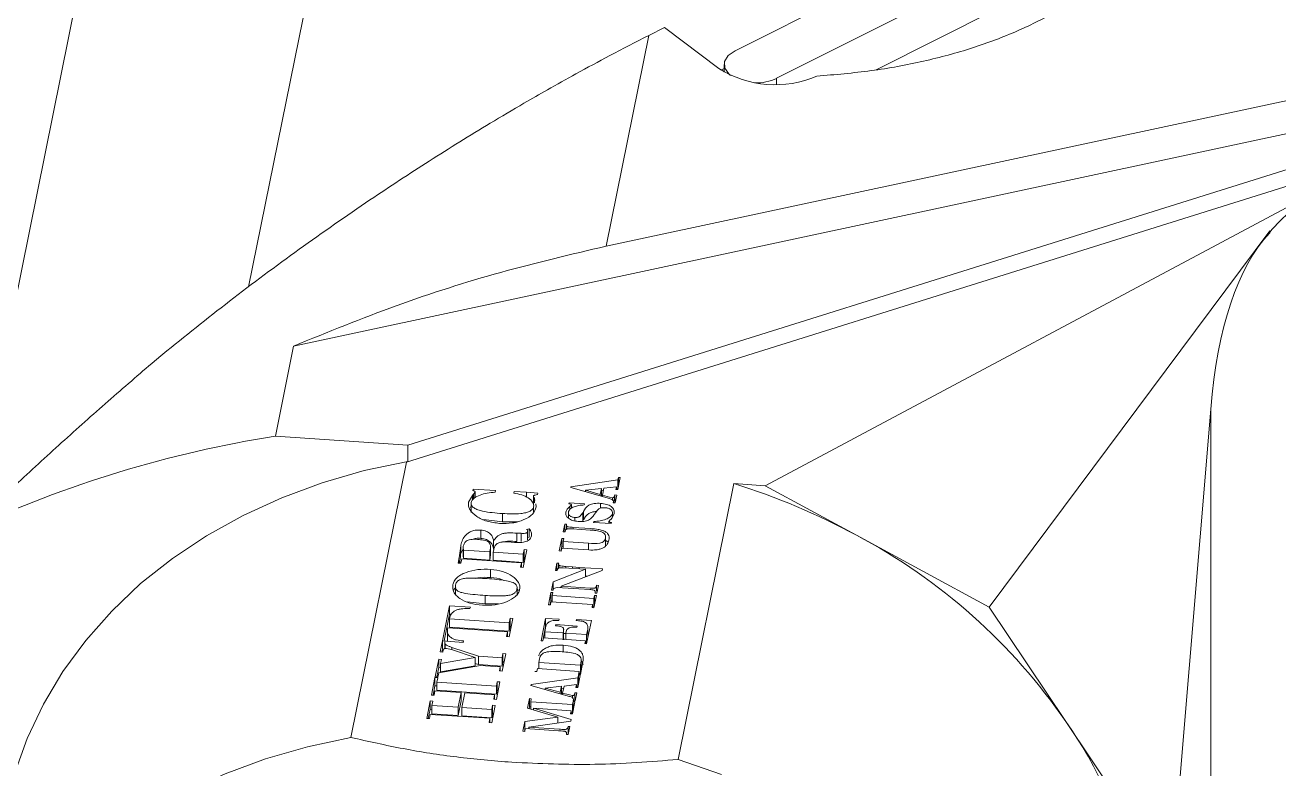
# Model space of a CAD drawing. Header units: millimetres. Extents: x -133 to 8217, y -787 to 7844.
# Drawn here: x 6710.4 to 6836.2, y 6048.3 to 6122.9 of the extents above; entities that cross this region are included whole.
import ezdxf

# ---------------------------------------------------------------- set-up
doc = ezdxf.new("R2010")
doc.units = ezdxf.units.MM
doc.header["$MEASUREMENT"] = 0
doc.layers.add('00_pen 0.20', color=4, linetype='Continuous')

msp = doc.modelspace()

# ---------------------------------------------------------------- linework, layer by layer
at = {"layer": '00_pen 0.20', "lineweight": 15}
for p, q in [((6732.86, 6096.68), (6743.64, 6149.97)), ((6803.72, 6131.46), (6781.64, 6120.37)), ((6716.24, 6128.81), (6704.83, 6072.37)), ((6785.81, 6117.61), (6807.89, 6128.69)), ((6807.89, 6124.54), (6795.79, 6118.47)), ((6774.56, 6122.71), (6772.98, 6121.91)), ((6780.01, 6118.59), (6774.56, 6122.71)), ((6772.98, 6121.91), (6768.71, 6100.77)), ((6737.36, 6090.74), (6873.45, 6119.87)), ((6855.68, 6119.38), (6768.71, 6100.77)), ((6780.55, 6118.99), (6780.55, 6118.22)), ((6780.55, 6118.6), (6780.22, 6118.43)), ((6785.81, 6117), (6785.81, 6117.61)), ((6846.65, 6109.81), (6748.7, 6079.12)), ((6837.11, 6108.48), (6748.82, 6080.81)), ((6784.65, 6076.74), (6839.9, 6106.21)), ((6835.26, 6102.3), (6807.14, 6064.55)), ((6835.27, 6102.18), (6835.26, 6102.3)), ((6835.27, 6102.12), (6835.26, 6102.3)), ((6835.27, 6102.12), (6835.27, 6102.18)), ((6724.25, 6089.95), (6723.43, 6089.25)), ((6735.54, 6081.71), (6737.36, 6090.74)), ((6825.42, 6037.29), (6829.35, 6084.42)), ((6829.35, 6011.98), (6829.35, 6084.42)), ((6748.82, 6080.81), (6735.54, 6081.71)), ((6748.82, 6080.81), (6748.82, 6079.18)), ((6748.7, 6079.12), (6743.11, 6051.49)), ((6748.82, 6079.18), (6748.7, 6079.12)), ((6769.89, 6077.32), (6769.94, 6077.58)), ((6770.13, 6077.56), (6769.89, 6076.35)), ((6769.94, 6077.58), (6770.13, 6077.56)), ((6769.94, 6077.58), (6769.94, 6076.75)), ((6755.35, 6076.27), (6755.38, 6076.41)), ((6755.42, 6076.24), (6755.35, 6076.27)), ((6755.38, 6076.41), (6757.63, 6076.27)), ((6755.38, 6076.41), (6755.38, 6076.26)), ((6755.46, 6075.93), (6755.58, 6076.1)), ((6755.58, 6076.1), (6755.58, 6075.54)), ((6757.63, 6076.27), (6757.59, 6076.09)), ((6759.47, 6076.01), (6759.5, 6076.17)), ((6759.5, 6076.17), (6760.73, 6076.08)), ((6760.73, 6076.08), (6761.86, 6076.01)), ((6760.73, 6076.08), (6760.73, 6075.59)), ((6765.17, 6076.55), (6765.19, 6076.64)), ((6769.04, 6075.46), (6765.17, 6076.55)), ((6765.19, 6076.64), (6769.89, 6077.32)), ((6765.19, 6076.64), (6765.19, 6076.55)), ((6766.63, 6076.29), (6768.24, 6076.47)), ((6768.12, 6075.87), (6766.63, 6076.29)), ((6766.63, 6076.29), (6766.63, 6076.14)), ((6768.24, 6076.47), (6768.12, 6075.87)), ((6768.24, 6076.47), (6768.24, 6075.68)), ((6768.24, 6076.25), (6768.46, 6076.28)), ((6768.5, 6076.49), (6768.36, 6075.8)), ((6769.76, 6076.64), (6768.5, 6076.49)), ((6769.7, 6076.36), (6769.76, 6076.64)), ((6769.89, 6076.35), (6769.7, 6076.36)), ((6769.76, 6076.64), (6769.76, 6076.36)), ((6769.76, 6076.47), (6769.89, 6076.49)), ((6769.89, 6077.32), (6769.89, 6076.49)), ((6769.89, 6076.49), (6769.94, 6076.75)), ((6769.94, 6076.75), (6769.97, 6076.75)), ((6775.94, 6049.28), (6781.53, 6076.95)), ((6781.53, 6076.95), (6784.65, 6076.74)), ((6793.82, 6071.77), (6784.65, 6076.74)), ((6754.92, 6075.08), (6755.3, 6075.76)), ((6755.18, 6074.88), (6755.18, 6074.05)), ((6755.3, 6075.76), (6755.38, 6075.85)), ((6755.3, 6075.76), (6755.3, 6075.3)), ((6755.38, 6075.85), (6755.46, 6075.93)), ((6755.38, 6075.85), (6755.38, 6075.38)), ((6755.46, 6075.93), (6755.46, 6075.47)), ((6761.43, 6075.66), (6761.43, 6074.86)), ((6761.44, 6075.63), (6761.44, 6074.8)), ((6761.53, 6075.47), (6761.58, 6075.25)), ((6761.53, 6075.47), (6761.53, 6075.01)), ((6761.65, 6074.91), (6761.71, 6074.61)), ((6761.86, 6076.01), (6761.83, 6075.86)), ((6764.97, 6074.92), (6765, 6075.04)), ((6765, 6075.04), (6766.55, 6074.94)), ((6765.09, 6074.66), (6765.23, 6074.83)), ((6765.23, 6074.49), (6765.23, 6074.83)), ((6766.55, 6074.94), (6766.52, 6074.81)), ((6768.12, 6075.72), (6768.12, 6075.87)), ((6768.16, 6074.97), (6768.16, 6074.49)), ((6768.36, 6075.8), (6769.06, 6075.6)), ((6768.36, 6075.8), (6768.36, 6075.65)), ((6769.06, 6075.6), (6769.35, 6075.54)), ((6769.35, 6075.54), (6769.35, 6075.26)), ((6769.43, 6075.02), (6769.45, 6075.13)), ((6769.62, 6075.01), (6769.43, 6075.02)), ((6769.45, 6075.13), (6769.45, 6075.02)), ((6769.57, 6075.73), (6769.59, 6075.82)), ((6769.57, 6075.73), (6769.57, 6075.24)), ((6769.59, 6075.82), (6769.78, 6075.8)), ((6769.59, 6075.82), (6769.59, 6075.01)), ((6769.78, 6075.8), (6769.62, 6075.01)), ((6755.1, 6074.57), (6755.18, 6074.72)), ((6758.31, 6073.12), (6758.31, 6073.95)), ((6761.44, 6074.62), (6761.44, 6074.11)), ((6764.94, 6074.11), (6764.94, 6073.8)), ((6764.95, 6073.9), (6764.95, 6073.46)), ((6765.09, 6074.66), (6765.09, 6074.38)), ((6766.37, 6074.03), (6766.43, 6074.14)), ((6766.37, 6074.03), (6766.37, 6073.2)), ((6766.43, 6074.14), (6766.43, 6073.31)), ((6767.67, 6074.07), (6767.53, 6073.85)), ((6769.53, 6073.96), (6769.31, 6073.52)), ((6769.34, 6073.97), (6769.34, 6073.58)), ((6756.4, 6073.36), (6758.31, 6073.12)), ((6758.31, 6073.12), (6759.85, 6073.12)), ((6760.74, 6072.36), (6760.99, 6072.42)), ((6760.99, 6072.42), (6760.99, 6071.59)), ((6764.4, 6072.12), (6764.56, 6072.89)), ((6764.56, 6072.89), (6764.75, 6072.88)), ((6764.56, 6072.89), (6764.56, 6072.11)), ((6764.75, 6072.88), (6764.74, 6072.83)), ((6764.74, 6072.75), (6764.74, 6072.38)), ((6764.77, 6072.69), (6764.77, 6072.4)), ((6767.1, 6072.3), (6765.32, 6072.42)), ((6765.41, 6072.56), (6767.16, 6072.44)), ((6765.41, 6072.56), (6765.41, 6072.41)), ((6765.58, 6073.55), (6765.58, 6073.22)), ((6767.46, 6073.04), (6767.48, 6073.15)), ((6769.23, 6072.94), (6767.46, 6073.04)), ((6767.48, 6073.15), (6767.48, 6073.04)), ((6769.01, 6073.2), (6768.99, 6073.16)), ((6768.99, 6073.16), (6768.99, 6072.95)), ((6769.13, 6073.31), (6769.01, 6073.2)), ((6769.19, 6073.37), (6769.13, 6073.31)), ((6769.13, 6073.08), (6769.18, 6073.06)), ((6769.13, 6073.08), (6769.13, 6072.94)), ((6769.18, 6073.06), (6769.25, 6073.05)), ((6769.18, 6073.06), (6769.18, 6072.94)), ((6769.31, 6073.52), (6769.19, 6073.37)), ((6769.25, 6073.05), (6769.23, 6072.94)), ((6756.14, 6072.29), (6756.14, 6071.46)), ((6757.43, 6071.22), (6757.43, 6070.39)), ((6759.53, 6071.06), (6758.85, 6071.1)), ((6759.75, 6071.98), (6760.2, 6071.97)), ((6759.75, 6071.98), (6759.75, 6071.15)), ((6760.2, 6071.14), (6760.2, 6071.97)), ((6760.84, 6072.13), (6760.84, 6071.3)), ((6760.84, 6071.55), (6760.99, 6071.59)), ((6764.02, 6070.2), (6764.27, 6071.46)), ((6764.27, 6071.46), (6764.46, 6071.45)), ((6764.27, 6071.46), (6764.27, 6070.63)), ((6764.59, 6072.11), (6764.4, 6072.12)), ((6764.46, 6071.45), (6764.4, 6071.14)), ((6764.4, 6071.14), (6766.96, 6070.97)), ((6764.4, 6071.14), (6764.4, 6070.48)), ((6764.61, 6072.2), (6764.59, 6072.11)), ((6768.65, 6070.87), (6768.65, 6071.7)), ((6768.65, 6071.48), (6768.65, 6070.65)), ((6768.65, 6071.28), (6768.85, 6071.13)), ((6807.14, 6064.55), (6793.82, 6071.77)), ((6754.1, 6070.42), (6754.14, 6070.78)), ((6754.1, 6070.42), (6754.1, 6069.59)), ((6754.14, 6070.78), (6754.14, 6069.95)), ((6754.14, 6069.95), (6754.37, 6070.41)), ((6754.37, 6070.55), (6754.39, 6070.67)), ((6754.41, 6070.29), (6754.37, 6070.55)), ((6754.37, 6070.55), (6754.37, 6069.72)), ((6757.04, 6070.11), (6754.41, 6070.29)), ((6754.41, 6070.29), (6754.41, 6069.46)), ((6757.09, 6070.37), (6757.04, 6070.11)), ((6757.04, 6069.28), (6757.04, 6070.11)), ((6757.09, 6070.37), (6757.09, 6069.54)), ((6757.09, 6069.54), (6757.11, 6069.84)), ((6757.11, 6069.84), (6757.11, 6070.67)), ((6757.45, 6070.32), (6757.4, 6070.09)), ((6757.4, 6070.09), (6760.39, 6069.88)), ((6757.4, 6070.09), (6757.4, 6069.26)), ((6760.39, 6069.88), (6760.48, 6070.34)), ((6760.75, 6070.32), (6760.39, 6068.55)), ((6760.39, 6069.88), (6760.39, 6069.05)), ((6760.48, 6070.34), (6760.75, 6070.32)), ((6760.48, 6070.34), (6760.48, 6069.51)), ((6764.21, 6070.19), (6764.02, 6070.2)), ((6764.18, 6070.19), (6764.27, 6070.63)), ((6764.27, 6070.49), (6764.21, 6070.19)), ((6764.27, 6070.63), (6764.4, 6070.62)), ((6766.98, 6070.3), (6764.27, 6070.49)), ((6766.96, 6070.97), (6766.96, 6070.3)), ((6753.87, 6068.99), (6753.95, 6069.39)), ((6754.14, 6068.97), (6753.87, 6068.99)), ((6753.95, 6069.39), (6753.95, 6068.98)), ((6754.23, 6069.4), (6754.14, 6068.97)), ((6760.21, 6069), (6754.23, 6069.4)), ((6754.37, 6069.72), (6754.41, 6069.46)), ((6754.41, 6069.46), (6757.04, 6069.28)), ((6757.04, 6069.28), (6757.09, 6069.54)), ((6757.4, 6069.26), (6760.39, 6069.05)), ((6760.12, 6068.57), (6760.21, 6069)), ((6760.39, 6068.55), (6760.12, 6068.57)), ((6760.21, 6069), (6760.21, 6068.56)), ((6760.39, 6069.05), (6760.48, 6069.51)), ((6760.48, 6069.51), (6760.59, 6069.5)), ((6763.62, 6068.24), (6763.77, 6068.99)), ((6763.77, 6068.99), (6763.96, 6068.98)), ((6763.77, 6068.99), (6763.77, 6068.23)), ((6763.96, 6068.98), (6763.95, 6068.91)), ((6763.95, 6068.83), (6763.95, 6068.49)), ((6763.98, 6068.76), (6763.98, 6068.5)), ((6764.68, 6068.64), (6765.34, 6068.59)), ((6764.68, 6068.64), (6764.68, 6068.49)), ((6765.34, 6068.59), (6766.02, 6068.55)), ((6765.34, 6068.59), (6765.34, 6068.45)), ((6766.02, 6068.55), (6768.34, 6068.39)), ((6766.02, 6068.4), (6766.02, 6068.55)), ((6757.13, 6068.35), (6757.13, 6067.52)), ((6763.39, 6067.09), (6766.65, 6068.36)), ((6763.81, 6068.23), (6763.62, 6068.24)), ((6763.83, 6068.3), (6763.81, 6068.23)), ((6768.31, 6068.25), (6764.2, 6066.67)), ((6766.65, 6068.36), (6764.39, 6068.51)), ((6766.65, 6068.36), (6766.65, 6067.61)), ((6766.65, 6067.68), (6766.8, 6067.67)), ((6768.34, 6068.39), (6768.31, 6068.25)), ((6753.6, 6066.59), (6753.6, 6065.87)), ((6759.78, 6065.73), (6759.78, 6066.56)), ((6759.78, 6066.35), (6759.91, 6066.22)), ((6762.93, 6064.81), (6763.17, 6066.04)), ((6763.17, 6066.04), (6763.36, 6066.03)), ((6763.17, 6066.04), (6763.17, 6065.21)), ((6763.22, 6066.26), (6763.39, 6067.09)), ((6763.41, 6066.25), (6763.22, 6066.26)), ((6763.36, 6066.03), (6763.3, 6065.73)), ((6763.38, 6066.25), (6763.39, 6066.26)), ((6763.39, 6067.09), (6763.39, 6066.26)), ((6763.39, 6066.26), (6763.41, 6066.27)), ((6763.44, 6066.42), (6763.41, 6066.25)), ((6763.82, 6066.54), (6763.44, 6066.42)), ((6767.08, 6066.32), (6763.82, 6066.54)), ((6764.08, 6066.53), (6764.2, 6066.57)), ((6764.2, 6066.67), (6767.11, 6066.47)), ((6764.2, 6066.67), (6764.2, 6066.52)), ((6767.6, 6065.97), (6767.61, 6066.05)), ((6767.61, 6066.05), (6767.61, 6065.96)), ((6767.74, 6066.67), (6767.76, 6066.76)), ((6767.74, 6066.67), (6767.74, 6066.17)), ((6767.76, 6066.76), (6767.95, 6066.74)), ((6767.76, 6066.76), (6767.76, 6066.16)), ((6767.95, 6066.74), (6767.79, 6065.95)), ((6756.58, 6064.91), (6754.77, 6065.1)), ((6756.58, 6064.91), (6756.58, 6065.74)), ((6757.91, 6064.88), (6756.58, 6064.91)), ((6763.12, 6064.8), (6762.93, 6064.81)), ((6763.09, 6064.8), (6763.17, 6065.21)), ((6763.18, 6065.1), (6763.12, 6064.8)), ((6763.17, 6065.21), (6763.3, 6065.2)), ((6767.36, 6064.82), (6763.18, 6065.1)), ((6763.3, 6065.73), (6767.49, 6065.44)), ((6763.3, 6065.73), (6763.3, 6065.09)), ((6767.3, 6064.52), (6767.36, 6064.82)), ((6767.36, 6064.82), (6767.36, 6064.51)), ((6767.49, 6065.44), (6767.55, 6065.74)), ((6767.74, 6065.73), (6767.49, 6064.5)), ((6767.49, 6065.44), (6767.49, 6064.61)), ((6767.49, 6064.61), (6767.55, 6064.91)), ((6767.55, 6065.74), (6767.74, 6065.73)), ((6767.55, 6065.74), (6767.55, 6064.91)), ((6767.55, 6064.91), (6767.58, 6064.91)), ((6767.79, 6065.95), (6767.6, 6065.97)), ((6752.29, 6061.19), (6753, 6064.69)), ((6752.46, 6061.18), (6753, 6063.86)), ((6753, 6064.69), (6755.1, 6064.57)), ((6753, 6064.69), (6753, 6063.86)), ((6753, 6063.86), (6753.18, 6063.85)), ((6753.04, 6063.54), (6753.01, 6063.38)), ((6755.1, 6064.57), (6755.06, 6064.41)), ((6767.49, 6064.5), (6767.3, 6064.52)), ((6767.36, 6064.62), (6767.49, 6064.61)), ((6807.14, 6064.55), (6814.83, 6053.09)), ((6752.83, 6062.49), (6752.81, 6062.36)), ((6758.81, 6062.09), (6752.83, 6062.49)), ((6753.01, 6063.38), (6758.99, 6062.98)), ((6753.01, 6063.38), (6753.01, 6062.55)), ((6753.01, 6062.55), (6758.99, 6062.15)), ((6758.99, 6062.98), (6759.09, 6063.45)), ((6759.36, 6063.44), (6758.99, 6061.6)), ((6758.99, 6062.98), (6758.99, 6062.15)), ((6758.99, 6062.15), (6759.09, 6062.62)), ((6759.09, 6063.45), (6759.36, 6063.44)), ((6759.09, 6063.45), (6759.09, 6062.62)), ((6759.09, 6062.62), (6759.19, 6062.62)), ((6762.19, 6061.19), (6762.65, 6063.43)), ((6762.36, 6061.18), (6762.65, 6062.6)), ((6762.68, 6062.66), (6762.57, 6062.1)), ((6762.65, 6063.43), (6763.99, 6063.35)), ((6762.65, 6063.43), (6762.65, 6062.6)), ((6762.65, 6062.6), (6762.67, 6062.6)), ((6763.64, 6062.7), (6763.66, 6062.81)), ((6763.72, 6062.69), (6763.64, 6062.7)), ((6763.66, 6062.81), (6765.81, 6062.66)), ((6763.66, 6062.81), (6763.66, 6062.69)), ((6763.99, 6063.35), (6763.97, 6063.23)), ((6764.45, 6061.53), (6764.45, 6062.36)), ((6765.78, 6062.55), (6765.7, 6062.56)), ((6765.71, 6063.23), (6765.73, 6063.33)), ((6765.8, 6063.22), (6765.71, 6063.23)), ((6765.73, 6063.33), (6767.24, 6063.23)), ((6765.73, 6063.33), (6765.73, 6063.22)), ((6765.81, 6062.66), (6765.78, 6062.55)), ((6767.24, 6063.23), (6766.76, 6060.88)), ((6766.76, 6061.82), (6766.87, 6062.36)), ((6766.87, 6062.36), (6766.87, 6061.53)), ((6766.89, 6061.75), (6766.89, 6062.58)), ((6752.07, 6060.08), (6752.29, 6061.17)), ((6754.38, 6061.01), (6752.29, 6061.19)), ((6752.29, 6061.17), (6752.56, 6061.15)), ((6752.29, 6061.17), (6752.29, 6060.34)), ((6752.56, 6061.15), (6752.55, 6061.09)), ((6752.55, 6060.38), (6752.55, 6061.09)), ((6752.79, 6062.08), (6752.79, 6061.25)), ((6752.81, 6061.53), (6752.82, 6061.1)), ((6754.41, 6061.17), (6754.38, 6061.01)), ((6758.72, 6061.62), (6758.81, 6062.09)), ((6758.99, 6061.6), (6758.72, 6061.62)), ((6758.81, 6062.09), (6758.81, 6061.61)), ((6762.38, 6061.18), (6762.19, 6061.19)), ((6762.44, 6061.48), (6762.38, 6061.18)), ((6766.63, 6061.2), (6762.44, 6061.48)), ((6762.57, 6062.1), (6764.41, 6061.98)), ((6762.57, 6062.1), (6762.57, 6061.47)), ((6764.41, 6061.98), (6764.44, 6062.12)), ((6764.41, 6061.98), (6764.41, 6061.35)), ((6764.44, 6062.12), (6764.44, 6061.34)), ((6764.45, 6061.92), (6764.66, 6061.91)), ((6764.69, 6062.11), (6764.66, 6061.96)), ((6764.66, 6061.96), (6766.76, 6061.82)), ((6764.66, 6061.96), (6764.66, 6061.33)), ((6766.57, 6060.9), (6766.63, 6061.2)), ((6766.63, 6061.2), (6766.63, 6060.89)), ((6766.63, 6061), (6766.76, 6060.99)), ((6766.76, 6061.82), (6766.76, 6060.99)), ((6766.76, 6060.99), (6766.87, 6061.53)), ((6766.87, 6061.53), (6766.87, 6061.75)), ((6752.34, 6060.06), (6752.07, 6060.08)), ((6752.23, 6060.07), (6752.29, 6060.34)), ((6752.56, 6060.89), (6752.56, 6060.42)), ((6753.2, 6060.3), (6752.71, 6060.42)), ((6755.58, 6059.5), (6753.2, 6060.3)), ((6753.25, 6060.52), (6755.9, 6059.63)), ((6753.25, 6060.52), (6753.25, 6060.31)), ((6758.28, 6059.47), (6758.37, 6059.91)), ((6758.64, 6059.89), (6758.29, 6058.14)), ((6758.37, 6059.91), (6758.64, 6059.89)), ((6758.37, 6059.91), (6758.37, 6059.08)), ((6764.4, 6060.75), (6764.4, 6060.14)), ((6766.76, 6060.88), (6766.57, 6060.9)), ((6751.56, 6057.57), (6751.92, 6059.34)), ((6751.73, 6057.56), (6751.92, 6058.51)), ((6751.92, 6059.34), (6752.19, 6059.32)), ((6751.92, 6059.34), (6751.92, 6058.51)), ((6756.1, 6058.72), (6751.92, 6057.97)), ((6751.92, 6058.51), (6752.11, 6058.49)), ((6752.11, 6058.92), (6755.58, 6059.5)), ((6752.19, 6059.32), (6752.11, 6058.92)), ((6752.11, 6058.92), (6752.11, 6058.09)), ((6752.11, 6058.09), (6755.58, 6058.67)), ((6755.58, 6059.5), (6755.58, 6058.67)), ((6755.58, 6058.91), (6755.9, 6058.81)), ((6755.9, 6059.63), (6758.28, 6059.47)), ((6755.9, 6059.63), (6755.9, 6058.81)), ((6755.9, 6058.81), (6758.28, 6058.64)), ((6758.1, 6058.58), (6756.1, 6058.72)), ((6758.02, 6058.16), (6758.1, 6058.58)), ((6758.1, 6058.58), (6758.1, 6058.15)), ((6758.28, 6059.47), (6758.28, 6058.64)), ((6758.28, 6058.64), (6758.37, 6059.08)), ((6758.37, 6059.08), (6758.48, 6059.07)), ((6762.02, 6059.39), (6761.95, 6059.02)), ((6766.13, 6058.74), (6761.95, 6059.02)), ((6761.95, 6058.39), (6761.95, 6059.02)), ((6766.19, 6059.02), (6766.13, 6058.74)), ((6766.13, 6057.91), (6766.13, 6058.74)), ((6766.39, 6059.07), (6766.14, 6057.81)), ((6766.19, 6058.19), (6766.19, 6059.02)), ((6766.21, 6058.48), (6766.21, 6059.31)), ((6751.19, 6055.75), (6751.55, 6057.5)), ((6751.55, 6057.5), (6751.82, 6057.48)), ((6751.55, 6057.5), (6751.55, 6056.67)), ((6751.83, 6057.55), (6751.56, 6057.57)), ((6751.82, 6057.48), (6751.73, 6057.05)), ((6751.92, 6057.97), (6751.83, 6057.55)), ((6758.29, 6058.14), (6758.02, 6058.16)), ((6761.18, 6056.8), (6765.88, 6057.47)), ((6761.76, 6058.1), (6761.57, 6058.11)), ((6761.82, 6058.4), (6761.76, 6058.1)), ((6766.01, 6058.12), (6761.82, 6058.4)), ((6766.12, 6057.72), (6765.87, 6056.5)), ((6765.88, 6057.47), (6765.93, 6057.73)), ((6765.88, 6057.47), (6765.88, 6056.64)), ((6765.93, 6057.73), (6766.12, 6057.72)), ((6765.93, 6057.73), (6765.93, 6056.9)), ((6765.95, 6057.82), (6766.01, 6058.12)), ((6766.14, 6057.81), (6765.95, 6057.82)), ((6766.01, 6058.12), (6766.01, 6057.82)), ((6766.13, 6057.91), (6766.01, 6057.92)), ((6766.19, 6058.19), (6766.13, 6057.91)), ((6751.36, 6055.73), (6751.55, 6056.67)), ((6751.55, 6056.16), (6751.46, 6055.73)), ((6751.55, 6056.67), (6751.73, 6056.66)), ((6754.18, 6055.99), (6751.55, 6056.16)), ((6751.73, 6057.05), (6757.71, 6056.65)), ((6751.73, 6057.05), (6751.73, 6056.22)), ((6751.73, 6056.22), (6757.71, 6055.82)), ((6753.88, 6054.52), (6754.18, 6055.99)), ((6754.18, 6055.99), (6754.18, 6055.16)), ((6754.54, 6055.96), (6754.25, 6054.5)), ((6757.53, 6055.76), (6754.54, 6055.96)), ((6757.71, 6056.65), (6757.8, 6057.08)), ((6757.71, 6056.65), (6757.71, 6055.82)), ((6757.71, 6055.82), (6757.8, 6056.25)), ((6758.07, 6057.06), (6757.72, 6055.31)), ((6757.8, 6057.08), (6758.07, 6057.06)), ((6757.8, 6057.08), (6757.8, 6056.25)), ((6757.8, 6056.25), (6757.9, 6056.24)), ((6761.16, 6056.7), (6761.18, 6056.8)), ((6765.03, 6055.61), (6761.16, 6056.7)), ((6761.18, 6056.8), (6761.18, 6056.7)), ((6762.61, 6056.44), (6764.23, 6056.62)), ((6764.11, 6056.02), (6762.61, 6056.44)), ((6762.61, 6056.44), (6762.61, 6056.29)), ((6764.23, 6056.62), (6764.11, 6056.02)), ((6764.11, 6055.87), (6764.11, 6056.02)), ((6764.23, 6056.62), (6764.23, 6055.84)), ((6764.23, 6056.41), (6764.45, 6056.44)), ((6764.49, 6056.64), (6764.35, 6055.95)), ((6764.35, 6055.95), (6765.04, 6055.76)), ((6764.35, 6055.95), (6764.35, 6055.8)), ((6765.74, 6056.8), (6764.49, 6056.64)), ((6765.56, 6055.88), (6765.57, 6055.97)), ((6765.57, 6055.97), (6765.76, 6055.96)), ((6765.57, 6055.97), (6765.57, 6055.16)), ((6765.76, 6055.96), (6765.6, 6055.16)), ((6765.68, 6056.51), (6765.74, 6056.8)), ((6765.87, 6056.5), (6765.68, 6056.51)), ((6765.74, 6056.8), (6765.74, 6056.51)), ((6765.74, 6056.62), (6765.88, 6056.64)), ((6765.88, 6056.64), (6765.93, 6056.9)), ((6765.93, 6056.9), (6765.95, 6056.9)), ((6750.72, 6053.4), (6751.07, 6055.15)), ((6751.07, 6055.15), (6751.34, 6055.13)), ((6751.07, 6055.15), (6751.07, 6054.32)), ((6751.46, 6055.73), (6751.19, 6055.75)), ((6751.34, 6055.13), (6751.25, 6054.7)), ((6751.25, 6054.7), (6753.88, 6054.52)), ((6751.25, 6054.7), (6751.25, 6053.87)), ((6753.88, 6053.69), (6754.18, 6055.16)), ((6757.24, 6054.3), (6757.32, 6054.73)), ((6757.6, 6054.71), (6757.24, 6052.96)), ((6757.32, 6054.73), (6757.6, 6054.71)), ((6757.32, 6054.73), (6757.32, 6053.9)), ((6757.44, 6055.32), (6757.53, 6055.76)), ((6757.72, 6055.31), (6757.44, 6055.32)), ((6757.53, 6055.32), (6757.53, 6055.76)), ((6760.83, 6054.44), (6761.02, 6055.39)), ((6761.02, 6055.39), (6761.21, 6055.37)), ((6761.02, 6055.39), (6761.02, 6054.56)), ((6761.21, 6055.37), (6761.15, 6055.07)), ((6761.15, 6055.07), (6765.34, 6054.79)), ((6761.15, 6055.07), (6761.15, 6054.34)), ((6765.04, 6055.76), (6765.34, 6055.7)), ((6765.34, 6055.7), (6765.34, 6055.41)), ((6765.34, 6054.79), (6765.4, 6055.09)), ((6765.59, 6055.08), (6765.34, 6053.85)), ((6765.34, 6054.79), (6765.34, 6053.96)), ((6765.4, 6055.09), (6765.59, 6055.08)), ((6765.4, 6055.09), (6765.4, 6054.26)), ((6765.41, 6055.18), (6765.44, 6055.29)), ((6765.6, 6055.16), (6765.41, 6055.18)), ((6765.44, 6055.29), (6765.44, 6055.17)), ((6765.56, 6055.88), (6765.56, 6055.17)), ((6750.88, 6053.39), (6751.07, 6054.32)), ((6751.08, 6053.81), (6750.99, 6053.38)), ((6751.07, 6054.32), (6751.25, 6054.31)), ((6757.06, 6053.41), (6751.08, 6053.81)), ((6751.25, 6053.87), (6753.88, 6053.69)), ((6753.88, 6054.52), (6753.88, 6053.69)), ((6754.25, 6054.5), (6757.24, 6054.3)), ((6754.25, 6054.5), (6754.25, 6053.67)), ((6754.25, 6053.67), (6757.24, 6053.47)), ((6757.24, 6054.3), (6757.24, 6053.47)), ((6757.24, 6053.47), (6757.32, 6053.9)), ((6757.32, 6053.9), (6757.43, 6053.89)), ((6760.56, 6053.09), (6763.86, 6053.53)), ((6763.86, 6053.53), (6760.83, 6054.44)), ((6760.99, 6054.39), (6761.02, 6054.56)), ((6761.02, 6054.56), (6761.15, 6054.55)), ((6761.43, 6054.42), (6765.22, 6053.28)), ((6765.21, 6054.16), (6761.43, 6054.42)), ((6761.43, 6054.26), (6761.43, 6054.42)), ((6763.86, 6053.53), (6763.86, 6052.92)), ((6765.15, 6053.86), (6765.21, 6054.16)), ((6765.34, 6053.85), (6765.15, 6053.86)), ((6765.21, 6054.16), (6765.21, 6053.86)), ((6765.21, 6053.97), (6765.34, 6053.96)), ((6765.34, 6053.96), (6765.4, 6054.26)), ((6765.4, 6054.26), (6765.42, 6054.26)), ((6750.99, 6053.38), (6750.72, 6053.4)), ((6756.97, 6052.98), (6757.06, 6053.41)), ((6757.24, 6052.96), (6756.97, 6052.98)), ((6757.06, 6053.41), (6757.06, 6052.97)), ((6760.36, 6052.11), (6760.56, 6053.09)), ((6760.52, 6052.1), (6760.56, 6052.26)), ((6760.61, 6052.4), (6760.55, 6052.1)), ((6760.56, 6053.09), (6760.56, 6052.26)), ((6760.56, 6052.26), (6760.58, 6052.27)), ((6763.94, 6052.17), (6760.61, 6052.4)), ((6765.19, 6053.11), (6760.95, 6052.52)), ((6760.95, 6052.52), (6763.99, 6052.32)), ((6760.95, 6052.52), (6760.95, 6052.37)), ((6764.89, 6052.6), (6765.08, 6052.59)), ((6764.89, 6052.54), (6764.89, 6052.6)), ((6764.89, 6052.6), (6764.89, 6051.78)), ((6764.89, 6052.54), (6764.89, 6051.78)), ((6765.08, 6052.59), (6764.92, 6051.78)), ((6765.22, 6053.28), (6765.19, 6053.11)), ((6814.83, 6053.09), (6825.42, 6037.29)), ((6760.55, 6052.1), (6760.36, 6052.11)), ((6764.73, 6051.79), (6764.75, 6051.87)), ((6764.92, 6051.78), (6764.73, 6051.79)), ((6764.75, 6051.87), (6764.75, 6051.79))]:
    msp.add_line(p, q, dxfattribs=at)
at = {"layer": '00_pen 0.20', "lineweight": 15, "flags": 128}
for points in [[(6781.64, 6120.37), (6780.95, 6119.88), (6780.59, 6119.28), (6780.61, 6118.64), (6781.01, 6118.04), (6781.18, 6117.89)], [(6708.48, 6044.3), (6709.38, 6047.84), (6710.65, 6051.39), (6712.28, 6054.82), (6714.24, 6058.1), (6716.53, 6061.23), (6719.13, 6064.17), (6722.03, 6066.92), (6725.21, 6069.44), (6728.64, 6071.73), (6732.3, 6073.76), (6736.18, 6075.54), (6740.24, 6077.04), (6744.46, 6078.26), (6748.82, 6079.18)], [(6743.11, 6051.49), (6738.77, 6050.56), (6734.55, 6049.34), (6730.5, 6047.83), (6726.64, 6046.06), (6722.98, 6044.02), (6719.56, 6041.73), (6716.39, 6039.21), (6713.5, 6036.47), (6710.91, 6033.53), (6708.62, 6030.4)], [(6775.94, 6049.28), (6780.28, 6047.76)]]:
    msp.add_lwpolyline(points, dxfattribs=at)
at = {"layer": '00_pen 0.20', "lineweight": 15}
for centre, radius, start, end in [((6785.66, 6127.57), 10.61, 237.8327, 293.2889), ((6783.76, 6122.06), 4.91, 268.3936, 294.7476), ((6753.58, 5967.19), 115.93, 98.9537, 114.8664), ((6760.98, 6011.05), 69.03, 61.5993, 72.6818), ((6766.27, 6019.64), 58.96, 34.5534, 62.1413), ((6780.74, 6029.02), 41.73, 349.4587, 35.2163)]:
    msp.add_arc(centre, radius, start, end, dxfattribs=at)
for centre, major_axis, ratio, start_param, end_param in [((6867.19, 6067.23), (-28.58, 38.08), 0.661736, 6.233341, 6.428445), ((6867.19, 6027.98), (-27.92, 76.86), 0.337356, 0.17106, 0.632291)]:
    msp.add_ellipse(centre, major_axis=major_axis, ratio=ratio, start_param=start_param, end_param=end_param, dxfattribs=at)
for points, knots in [([(6822.87, 6132.37), (6822.13, 6131.39), (6820.64, 6129.45), (6817.65, 6126.78), (6814.12, 6124.38), (6810.05, 6122.31), (6805.51, 6120.59), (6800.56, 6119.26), (6795.32, 6118.29), (6791.68, 6117.98), (6789.85, 6117.82)], [0, 0, 0, 0, 0.126703, 0.252061, 0.376334, 0.5, 0.623666, 0.747939, 0.873297, 1, 1, 1, 1]), ([(6772.98, 6121.91), (6771.68, 6121.24), (6769.25, 6119.99), (6765.86, 6118.15), (6762.99, 6116.55), (6760.13, 6114.91), (6756.17, 6112.57), (6751.02, 6109.37), (6744.63, 6105.18), (6737.94, 6100.51), (6731.01, 6095.37), (6726.48, 6091.73), (6724.25, 6089.95)], [0, 0, 0, 0, 0.079314, 0.147988, 0.206022, 0.253816, 0.322612, 0.447115, 0.56879, 0.714691, 0.859777, 1, 1, 1, 1]), ([(6768.71, 6100.77), (6765.18, 6099.94), (6758.14, 6098.29), (6747.65, 6094.93), (6740.79, 6092.14), (6737.36, 6090.74)], [0, 0, 0, 0, 0.334021, 0.667635, 1, 1, 1, 1]), ([(6723.43, 6089.25), (6721.88, 6087.92), (6718.76, 6085.24), (6714.11, 6081.08), (6709.44, 6076.81), (6706.37, 6073.85), (6704.83, 6072.37)], [0, 0, 0, 0, 0.2501608, 0.4999931, 0.7498193, 1, 1, 1, 1]), ([(6757.59, 6076.09), (6757.32, 6076.07), (6756.79, 6076.03), (6756.05, 6075.82), (6755.54, 6075.56), (6755.27, 6075.29), (6755.21, 6075.13), (6755.19, 6075.06)], [0, 0, 0, 0, 0.250292, 0.500309, 0.749843, 0.874926, 1, 1, 1, 1]), ([(6755.58, 6076.1), (6755.58, 6076.11), (6755.58, 6076.14), (6755.53, 6076.2), (6755.46, 6076.23), (6755.42, 6076.24)], [0, 0, 0, 0, 0.250079, 0.500858, 1, 1, 1, 1]), ([(6758.03, 6072.96), (6757.6, 6073.02), (6756.72, 6073.13), (6755.69, 6073.64), (6755.09, 6074.19), (6754.91, 6074.63), (6754.89, 6074.89), (6754.91, 6075.01), (6754.92, 6075.08)], [0, 0, 0, 0, 0.249657, 0.499441, 0.74913, 0.874463, 0.93723, 1, 1, 1, 1]), ([(6755.19, 6075.06), (6755.18, 6074.96), (6755.18, 6074.81), (6755.31, 6074.63), (6755.51, 6074.47), (6755.85, 6074.31), (6756.78, 6074.07), (6757.63, 6074), (6758.31, 6073.95)], [0, 0, 0, 0, 0.124669, 0.185956, 0.249857, 0.374753, 0.499944, 1, 1, 1, 1]), ([(6761.44, 6074.62), (6761.45, 6074.7), (6761.46, 6074.86), (6761.32, 6075.18), (6760.93, 6075.53), (6760.27, 6075.84), (6759.73, 6075.95), (6759.47, 6076.01)], [0, 0, 0, 0, 0.125207, 0.250365, 0.49984, 0.749749, 1, 1, 1, 1]), ([(6761.43, 6075.69), (6761.43, 6075.68), (6761.42, 6075.66), (6761.43, 6075.64), (6761.44, 6075.62), (6761.45, 6075.6), (6761.46, 6075.59), (6761.46, 6075.59), (6761.46, 6075.58), (6761.46, 6075.58), (6761.46, 6075.58), (6761.46, 6075.58), (6761.46, 6075.58), (6761.46, 6075.58), (6761.46, 6075.58), (6761.46, 6075.58), (6761.46, 6075.58), (6761.47, 6075.58), (6761.47, 6075.57), (6761.48, 6075.56), (6761.5, 6075.52), (6761.52, 6075.49), (6761.53, 6075.47)], [0, 0, 0, 0, 0.124982, 0.250005, 0.33759, 0.409446, 0.452392, 0.47562, 0.487672, 0.493808, 0.496903, 0.498457, 0.499236, 0.499626, 0.499821, 0.499919, 0.499968, 0.500017, 0.508138, 0.57215, 0.750009, 1, 1, 1, 1]), ([(6761.83, 6075.86), (6761.75, 6075.84), (6761.64, 6075.83), (6761.52, 6075.79), (6761.47, 6075.76), (6761.44, 6075.73), (6761.43, 6075.7), (6761.43, 6075.69)], [0, 0, 0, 0, 0.500229, 0.6364, 0.750062, 0.874959, 1, 1, 1, 1]), ([(6766.52, 6074.81), (6766.34, 6074.8), (6765.98, 6074.78), (6765.56, 6074.66), (6765.27, 6074.53), (6765.1, 6074.41), (6765, 6074.29), (6764.96, 6074.19), (6764.94, 6074.14), (6764.94, 6074.11)], [0, 0, 0, 0, 0.250029, 0.499582, 0.628119, 0.749728, 0.874757, 0.937378, 1, 1, 1, 1]), ([(6765.23, 6074.83), (6765.23, 6074.84), (6765.23, 6074.85), (6765.22, 6074.87), (6765.2, 6074.88), (6765.18, 6074.89), (6765.1, 6074.91), (6765.03, 6074.92), (6764.97, 6074.92)], [0, 0, 0, 0, 0.124773, 0.185104, 0.250195, 0.357959, 0.499859, 1, 1, 1, 1]), ([(6766.43, 6074.14), (6766.57, 6074.37), (6766.74, 6074.67), (6767.22, 6074.91), (6767.63, 6074.99), (6767.95, 6074.98), (6768.16, 6074.97)], [0, 0, 0, 0, 0.49958, 0.624679, 0.749889, 1, 1, 1, 1]), ([(6768.16, 6074.97), (6768.36, 6074.95), (6768.67, 6074.91), (6769.02, 6074.78), (6769.24, 6074.65), (6769.4, 6074.49), (6769.55, 6074.27), (6769.54, 6074.08), (6769.53, 6073.96)], [0, 0, 0, 0, 0.249499, 0.373555, 0.499965, 0.626353, 0.750435, 1, 1, 1, 1]), ([(6769.45, 6075.13), (6769.45, 6075.17), (6769.46, 6075.22), (6769.41, 6075.29), (6769.29, 6075.38), (6769.15, 6075.42), (6769.04, 6075.46)], [0, 0, 0, 0, 0.2497689, 0.3733934, 0.5003413, 1, 1, 1, 1]), ([(6769.35, 6075.54), (6769.37, 6075.54), (6769.41, 6075.54), (6769.45, 6075.56), (6769.49, 6075.58), (6769.55, 6075.64), (6769.56, 6075.69), (6769.57, 6075.73)], [0, 0, 0, 0, 0.128581, 0.247, 0.368471, 0.50038, 1, 1, 1, 1]), ([(6761.71, 6074.61), (6761.62, 6074.36), (6761.43, 6073.87), (6760.66, 6073.4), (6759.93, 6073.13), (6759.12, 6072.94), (6758.47, 6072.95), (6758.03, 6072.96)], [0, 0, 0, 0, 0.249659, 0.499343, 0.625865, 0.75022, 1, 1, 1, 1]), ([(6758.31, 6073.95), (6758.93, 6073.92), (6759.72, 6073.88), (6760.63, 6074.02), (6760.97, 6074.13), (6761.18, 6074.25), (6761.36, 6074.4), (6761.41, 6074.53), (6761.44, 6074.62)], [0, 0, 0, 0, 0.499716, 0.635097, 0.749951, 0.813847, 0.875207, 1, 1, 1, 1]), ([(6765.91, 6073.16), (6765.72, 6073.18), (6765.43, 6073.22), (6765.12, 6073.34), (6764.93, 6073.47), (6764.78, 6073.61), (6764.65, 6073.82), (6764.67, 6073.99), (6764.68, 6074.1)], [0, 0, 0, 0, 0.249358, 0.373248, 0.499799, 0.623803, 0.750252, 1, 1, 1, 1]), ([(6764.68, 6074.1), (6764.71, 6074.2), (6764.79, 6074.4), (6764.99, 6074.58), (6765.09, 6074.66)], [0, 0, 0, 0, 0.499278, 1, 1, 1, 1]), ([(6764.94, 6074.11), (6764.93, 6074.05), (6764.92, 6073.92), (6765.02, 6073.77), (6765.15, 6073.67), (6765.27, 6073.61), (6765.42, 6073.57), (6765.53, 6073.56), (6765.58, 6073.55)], [0, 0, 0, 0, 0.249911, 0.499355, 0.628348, 0.74971, 0.874826, 1, 1, 1, 1]), ([(6765.58, 6073.55), (6765.63, 6073.55), (6765.74, 6073.55), (6765.88, 6073.57), (6766.01, 6073.63), (6766.21, 6073.77), (6766.3, 6073.91), (6766.37, 6074.03)], [0, 0, 0, 0, 0.125085, 0.249978, 0.367293, 0.499978, 1, 1, 1, 1]), ([(6767.53, 6073.85), (6767.45, 6073.75), (6767.31, 6073.55), (6767.05, 6073.33), (6766.74, 6073.2), (6766.38, 6073.14), (6766.09, 6073.15), (6765.91, 6073.16)], [0, 0, 0, 0, 0.250523, 0.500236, 0.620294, 0.750129, 1, 1, 1, 1]), ([(6766.43, 6073.31), (6766.57, 6073.54), (6766.74, 6073.84), (6767.22, 6074.08), (6767.47, 6074.14), (6767.62, 6074.14), (6767.67, 6074.14)], [0, 0, 0, 0, 0.62084, 0.776304, 0.931906, 1, 1, 1, 1]), ([(6767.48, 6073.15), (6767.69, 6073.17), (6768.11, 6073.21), (6768.69, 6073.36), (6769.09, 6073.57), (6769.29, 6073.79), (6769.32, 6073.91), (6769.34, 6073.97)], [0, 0, 0, 0, 0.250463, 0.500523, 0.749718, 0.874835, 1, 1, 1, 1]), ([(6768.61, 6074.54), (6768.49, 6074.54), (6768.32, 6074.54), (6768.11, 6074.49), (6767.86, 6074.35), (6767.75, 6074.19), (6767.67, 6074.07)], [0, 0, 0, 0, 0.249449, 0.374526, 0.499713, 1, 1, 1, 1]), ([(6769.34, 6073.97), (6769.35, 6074.03), (6769.36, 6074.17), (6769.23, 6074.32), (6769.08, 6074.42), (6768.89, 6074.5), (6768.72, 6074.52), (6768.61, 6074.54)], [0, 0, 0, 0, 0.250063, 0.499646, 0.624962, 0.750456, 1, 1, 1, 1]), ([(6754.14, 6070.78), (6754.24, 6071.13), (6754.37, 6071.58), (6754.89, 6072.02), (6755.24, 6072.2), (6755.68, 6072.3), (6755.99, 6072.3), (6756.14, 6072.29)], [0, 0, 0, 0, 0.4992312, 0.6254657, 0.7498446, 0.8748441, 1, 1, 1, 1]), ([(6760.84, 6072.13), (6760.84, 6072.17), (6760.83, 6072.25), (6760.77, 6072.32), (6760.74, 6072.36)], [0, 0, 0, 0, 0.4989934, 1, 1, 1, 1]), ([(6760.99, 6072.42), (6761.08, 6072.31), (6761.26, 6072.08), (6761.23, 6071.84), (6761.22, 6071.71)], [0, 0, 0, 0, 0.499368, 1, 1, 1, 1]), ([(6765.32, 6072.42), (6765.16, 6072.43), (6764.98, 6072.44), (6764.79, 6072.41), (6764.73, 6072.38), (6764.65, 6072.32), (6764.63, 6072.25), (6764.61, 6072.2)], [0, 0, 0, 0, 0.499469, 0.564406, 0.624848, 0.750025, 1, 1, 1, 1]), ([(6764.74, 6072.83), (6764.74, 6072.8), (6764.73, 6072.76), (6764.76, 6072.7), (6764.8, 6072.67), (6764.86, 6072.64), (6765.06, 6072.59), (6765.26, 6072.57), (6765.41, 6072.56)], [0, 0, 0, 0, 0.1251662, 0.2498906, 0.3112942, 0.3753375, 0.5001929, 1, 1, 1, 1]), ([(6768.65, 6071.48), (6768.66, 6071.6), (6768.67, 6071.78), (6768.49, 6071.99), (6768.18, 6072.15), (6767.7, 6072.25), (6767.3, 6072.28), (6767.1, 6072.3)], [0, 0, 0, 0, 0.249354, 0.373386, 0.499282, 0.749191, 1, 1, 1, 1]), ([(6767.16, 6072.44), (6767.42, 6072.42), (6767.82, 6072.39), (6768.31, 6072.27), (6768.64, 6072.14), (6768.87, 6071.96), (6769.04, 6071.67), (6769.01, 6071.44), (6768.99, 6071.29)], [0, 0, 0, 0, 0.250293, 0.384398, 0.500546, 0.625318, 0.750322, 1, 1, 1, 1]), ([(6768.99, 6073.16), (6768.99, 6073.16), (6768.99, 6073.15), (6769.01, 6073.13), (6769.05, 6073.11), (6769.1, 6073.09), (6769.13, 6073.08)], [0, 0, 0, 0, 0.137136, 0.247958, 0.501089, 1, 1, 1, 1]), ([(6754.39, 6070.67), (6754.42, 6070.77), (6754.46, 6070.93), (6754.6, 6071.12), (6754.76, 6071.25), (6755, 6071.33), (6755.35, 6071.38), (6755.63, 6071.37), (6755.81, 6071.36)], [0, 0, 0, 0, 0.250193, 0.375378, 0.5002, 0.617526, 0.750022, 1, 1, 1, 1]), ([(6755.27, 6071.36), (6755.41, 6071.4), (6755.68, 6071.48), (6755.99, 6071.47), (6756.14, 6071.46)], [0, 0, 0, 0, 0.489018, 1, 1, 1, 1]), ([(6755.81, 6071.36), (6756.02, 6071.34), (6756.33, 6071.31), (6756.72, 6071.21), (6756.96, 6071.08), (6757.07, 6070.91), (6757.13, 6070.67), (6757.11, 6070.49), (6757.09, 6070.37)], [0, 0, 0, 0, 0.250161, 0.376544, 0.499794, 0.624555, 0.749709, 1, 1, 1, 1]), ([(6756.14, 6072.29), (6756.24, 6072.28), (6756.45, 6072.26), (6756.72, 6072.17), (6756.94, 6072.05), (6757.17, 6071.85), (6757.36, 6071.57), (6757.4, 6071.34), (6757.43, 6071.22)], [0, 0, 0, 0, 0.124981, 0.249924, 0.373648, 0.50002, 0.749782, 1, 1, 1, 1]), ([(6756.14, 6071.46), (6756.24, 6071.45), (6756.45, 6071.43), (6756.72, 6071.34), (6756.94, 6071.22), (6757.17, 6071.02), (6757.36, 6070.74), (6757.4, 6070.51), (6757.43, 6070.39)], [0, 0, 0, 0, 0.124981, 0.249924, 0.373648, 0.50002, 0.749782, 1, 1, 1, 1]), ([(6757.43, 6071.22), (6757.52, 6071.36), (6757.66, 6071.56), (6757.96, 6071.79), (6758.26, 6071.93), (6758.62, 6071.99), (6759.12, 6072.02), (6759.5, 6072), (6759.75, 6071.98)], [0, 0, 0, 0, 0.25, 0.376767, 0.499758, 0.624966, 0.749782, 1, 1, 1, 1]), ([(6758.85, 6071.1), (6758.66, 6071.11), (6758.37, 6071.12), (6758, 6071.05), (6757.79, 6070.95), (6757.64, 6070.81), (6757.51, 6070.6), (6757.47, 6070.43), (6757.45, 6070.32)], [0, 0, 0, 0, 0.249775, 0.379504, 0.499321, 0.612764, 0.7496, 1, 1, 1, 1]), ([(6758.32, 6071.1), (6758.42, 6071.12), (6758.64, 6071.16), (6759.12, 6071.18), (6759.5, 6071.17), (6759.75, 6071.15)], [0, 0, 0, 0, 0.218063, 0.478301, 1, 1, 1, 1]), ([(6761.22, 6071.71), (6761.18, 6071.6), (6761.13, 6071.44), (6760.9, 6071.25), (6760.67, 6071.14), (6760.4, 6071.08), (6760.02, 6071.03), (6759.72, 6071.05), (6759.53, 6071.06)], [0, 0, 0, 0, 0.249362, 0.374859, 0.499464, 0.615038, 0.749789, 1, 1, 1, 1]), ([(6760.2, 6071.97), (6760.33, 6071.96), (6760.5, 6071.95), (6760.69, 6071.99), (6760.77, 6072.02), (6760.82, 6072.07), (6760.84, 6072.11), (6760.84, 6072.13)], [0, 0, 0, 0, 0.499159, 0.629927, 0.749575, 0.874811, 1, 1, 1, 1]), ([(6766.96, 6070.97), (6767.34, 6070.95), (6767.81, 6070.92), (6768.33, 6071.04), (6768.57, 6071.21), (6768.61, 6071.37), (6768.65, 6071.48)], [0, 0, 0, 0, 0.500108, 0.625135, 0.750132, 1, 1, 1, 1]), ([(6768.99, 6071.29), (6768.95, 6071.15), (6768.89, 6070.93), (6768.66, 6070.66), (6768.42, 6070.5), (6768.1, 6070.38), (6767.62, 6070.28), (6767.24, 6070.29), (6766.98, 6070.3)], [0, 0, 0, 0, 0.250044, 0.381641, 0.500249, 0.62287, 0.750311, 1, 1, 1, 1]), ([(6753.95, 6069.39), (6753.97, 6069.49), (6754, 6069.63), (6754.02, 6069.79), (6754.03, 6069.85), (6754.04, 6069.88), (6754.04, 6069.89), (6754.04, 6069.9), (6754.04, 6069.9), (6754.04, 6069.9), (6754.04, 6069.9), (6754.04, 6069.9), (6754.04, 6069.9), (6754.04, 6069.9), (6754.04, 6069.9), (6754.04, 6069.9), (6754.04, 6069.9), (6754.04, 6069.9), (6754.04, 6069.91), (6754.05, 6070), (6754.07, 6070.17), (6754.09, 6070.33), (6754.1, 6070.42)], [0, 0, 0, 0, 0.2966701, 0.4099954, 0.4579098, 0.4796809, 0.49002, 0.495053, 0.4975354, 0.4987681, 0.4993822, 0.4996888, 0.499842, 0.4999185, 0.4999568, 0.4999759, 0.4999854, 0.499995, 0.5019491, 0.5187481, 0.7499981, 1, 1, 1, 1]), ([(6754.03, 6069.01), (6754.03, 6069.01), (6754.03, 6069.03), (6754.04, 6069.05), (6754.04, 6069.06), (6754.04, 6069.07), (6754.04, 6069.07), (6754.04, 6069.07), (6754.04, 6069.07), (6754.04, 6069.07), (6754.04, 6069.07), (6754.04, 6069.07), (6754.04, 6069.07), (6754.04, 6069.07), (6754.04, 6069.07), (6754.04, 6069.08), (6754.04, 6069.08), (6754.05, 6069.17), (6754.07, 6069.34), (6754.09, 6069.5), (6754.1, 6069.59)], [0, 0, 0, 0, 0.042324, 0.080785, 0.099051, 0.107942, 0.112328, 0.114505, 0.11559, 0.116132, 0.116403, 0.116538, 0.116605, 0.116639, 0.116656, 0.116673, 0.120125, 0.149803, 0.558337, 1, 1, 1, 1]), ([(6763.95, 6068.91), (6763.94, 6068.88), (6763.94, 6068.84), (6763.96, 6068.78), (6764.01, 6068.73), (6764.08, 6068.71), (6764.3, 6068.67), (6764.51, 6068.65), (6764.68, 6068.64)], [0, 0, 0, 0, 0.125027, 0.249944, 0.312088, 0.37503, 0.500024, 1, 1, 1, 1]), ([(6753.34, 6066.82), (6753.38, 6066.94), (6753.45, 6067.19), (6753.73, 6067.52), (6754.14, 6067.81), (6754.81, 6068.12), (6755.83, 6068.38), (6756.69, 6068.36), (6757.13, 6068.35)], [0, 0, 0, 0, 0.125215, 0.250385, 0.37194, 0.500836, 0.750232, 1, 1, 1, 1]), ([(6753.61, 6066.81), (6753.64, 6066.9), (6753.68, 6067.03), (6753.83, 6067.2), (6753.99, 6067.3), (6754.18, 6067.38), (6754.48, 6067.45), (6755.35, 6067.51), (6756.14, 6067.46), (6756.78, 6067.42)], [0, 0, 0, 0, 0.124862, 0.189961, 0.249896, 0.311358, 0.37493, 0.499958, 1, 1, 1, 1]), ([(6755.66, 6067.45), (6755.72, 6067.47), (6756.17, 6067.59), (6756.68, 6067.55), (6757.13, 6067.52)], [0, 0, 0, 0, 0.133544, 1, 1, 1, 1]), ([(6756.78, 6067.42), (6757.43, 6067.38), (6758.33, 6067.31), (6759.27, 6067.09), (6759.57, 6066.93), (6759.69, 6066.8), (6759.79, 6066.62), (6759.78, 6066.47), (6759.77, 6066.38)], [0, 0, 0, 0, 0.500528, 0.689601, 0.750025, 0.810898, 0.875151, 1, 1, 1, 1]), ([(6757.13, 6068.35), (6757.54, 6068.3), (6758.37, 6068.19), (6759.34, 6067.7), (6759.89, 6067.17), (6760.05, 6066.76), (6760.06, 6066.51), (6760.05, 6066.39), (6760.04, 6066.33)], [0, 0, 0, 0, 0.249641, 0.49944, 0.74908, 0.874442, 0.937221, 1, 1, 1, 1]), ([(6757.13, 6067.52), (6757.56, 6067.49), (6758.06, 6067.45), (6758.42, 6067.26), (6758.47, 6067.24)], [0, 0, 0, 0, 0.867746, 1, 1, 1, 1]), ([(6764.39, 6068.51), (6764.31, 6068.51), (6764.18, 6068.52), (6764.02, 6068.51), (6763.95, 6068.49), (6763.9, 6068.46), (6763.85, 6068.4), (6763.83, 6068.34), (6763.83, 6068.3)], [0, 0, 0, 0, 0.300184, 0.49976, 0.553806, 0.611487, 0.749815, 1, 1, 1, 1]), ([(6756.3, 6064.75), (6755.87, 6064.8), (6755.02, 6064.9), (6754.16, 6065.32), (6753.67, 6065.73), (6753.32, 6066.19), (6753.33, 6066.57), (6753.34, 6066.82)], [0, 0, 0, 0, 0.249929, 0.499565, 0.625011, 0.750413, 1, 1, 1, 1]), ([(6753.44, 6066.27), (6753.45, 6066.3), (6753.49, 6066.39), (6753.57, 6066.47), (6753.63, 6066.53)], [0, 0, 0, 0, 0.292301, 1, 1, 1, 1]), ([(6756.58, 6065.74), (6755.92, 6065.79), (6755.08, 6065.85), (6754.2, 6066.02), (6753.91, 6066.12), (6753.75, 6066.24), (6753.65, 6066.37), (6753.58, 6066.56), (6753.6, 6066.71), (6753.61, 6066.81)], [0, 0, 0, 0, 0.500156, 0.625127, 0.688173, 0.750051, 0.812548, 0.875056, 1, 1, 1, 1]), ([(6760.04, 6066.33), (6760, 6066.21), (6759.93, 6065.97), (6759.55, 6065.52), (6758.77, 6065.08), (6757.59, 6064.73), (6756.73, 6064.75), (6756.3, 6064.75)], [0, 0, 0, 0, 0.125385, 0.250731, 0.50038, 0.750166, 1, 1, 1, 1]), ([(6759.77, 6066.38), (6759.74, 6066.29), (6759.7, 6066.15), (6759.55, 6065.99), (6759.39, 6065.88), (6759.19, 6065.8), (6758.89, 6065.73), (6758.02, 6065.65), (6757.22, 6065.7), (6756.58, 6065.74)], [0, 0, 0, 0, 0.1248533, 0.1878279, 0.2499084, 0.3105788, 0.3750075, 0.5000506, 1, 1, 1, 1]), ([(6767.61, 6066.05), (6767.62, 6066.09), (6767.62, 6066.15), (6767.58, 6066.22), (6767.53, 6066.25), (6767.38, 6066.3), (6767.22, 6066.32), (6767.08, 6066.32)], [0, 0, 0, 0, 0.249939, 0.375066, 0.433284, 0.500592, 1, 1, 1, 1]), ([(6767.11, 6066.47), (6767.26, 6066.46), (6767.42, 6066.45), (6767.59, 6066.48), (6767.65, 6066.5), (6767.71, 6066.57), (6767.73, 6066.63), (6767.74, 6066.67)], [0, 0, 0, 0, 0.4994273, 0.5638815, 0.6247027, 0.7498402, 1, 1, 1, 1]), ([(6755.06, 6064.41), (6754.82, 6064.42), (6754.46, 6064.43), (6753.99, 6064.37), (6753.67, 6064.27), (6753.41, 6064.12), (6753.15, 6063.88), (6753.09, 6063.68), (6753.04, 6063.54)], [0, 0, 0, 0, 0.250007, 0.379118, 0.500216, 0.622933, 0.750343, 1, 1, 1, 1]), ([(6752.81, 6062.36), (6752.79, 6062.22), (6752.77, 6062), (6752.91, 6061.72), (6753.1, 6061.54), (6753.36, 6061.38), (6753.79, 6061.23), (6754.16, 6061.19), (6754.41, 6061.17)], [0, 0, 0, 0, 0.249844, 0.376629, 0.500112, 0.621914, 0.750291, 1, 1, 1, 1]), ([(6763.97, 6063.23), (6763.81, 6063.24), (6763.58, 6063.24), (6763.28, 6063.19), (6763.08, 6063.12), (6762.92, 6063.03), (6762.75, 6062.88), (6762.71, 6062.74), (6762.68, 6062.66)], [0, 0, 0, 0, 0.249794, 0.376671, 0.500007, 0.624153, 0.750309, 1, 1, 1, 1]), ([(6764.44, 6062.12), (6764.45, 6062.19), (6764.47, 6062.3), (6764.44, 6062.44), (6764.38, 6062.53), (6764.25, 6062.61), (6764.08, 6062.65), (6763.9, 6062.68), (6763.78, 6062.69), (6763.72, 6062.69)], [0, 0, 0, 0, 0.250262, 0.3895977, 0.5002318, 0.6128963, 0.7495943, 0.874766, 1, 1, 1, 1]), ([(6765.7, 6062.56), (6765.57, 6062.56), (6765.39, 6062.57), (6765.15, 6062.53), (6764.99, 6062.48), (6764.87, 6062.4), (6764.75, 6062.28), (6764.71, 6062.18), (6764.69, 6062.11)], [0, 0, 0, 0, 0.249891, 0.376472, 0.500057, 0.623388, 0.75014, 1, 1, 1, 1]), ([(6766.87, 6062.36), (6766.88, 6062.46), (6766.9, 6062.61), (6766.84, 6062.81), (6766.73, 6062.95), (6766.55, 6063.07), (6766.24, 6063.18), (6765.98, 6063.2), (6765.8, 6063.22)], [0, 0, 0, 0, 0.250179, 0.376578, 0.500345, 0.623817, 0.750252, 1, 1, 1, 1]), ([(6752.55, 6061.09), (6752.54, 6061.02), (6752.53, 6060.93), (6752.6, 6060.81), (6752.75, 6060.71), (6752.97, 6060.62), (6753.15, 6060.56), (6753.25, 6060.52)], [0, 0, 0, 0, 0.2496273, 0.3746692, 0.4995047, 0.7496285, 1, 1, 1, 1]), ([(6764.44, 6061.29), (6764.45, 6061.36), (6764.47, 6061.44), (6764.45, 6061.52), (6764.45, 6061.53)], [0, 0, 0, 0, 0.87694, 1, 1, 1, 1]), ([(6752.71, 6060.42), (6752.67, 6060.42), (6752.62, 6060.43), (6752.55, 6060.42), (6752.5, 6060.41), (6752.46, 6060.39), (6752.43, 6060.35), (6752.4, 6060.28), (6752.36, 6060.18), (6752.35, 6060.1), (6752.34, 6060.06)], [0, 0, 0, 0, 0.124946, 0.190085, 0.250236, 0.307955, 0.37508, 0.500007, 0.749974, 1, 1, 1, 1]), ([(6761.95, 6059.68), (6761.98, 6059.77), (6762.04, 6059.96), (6762.29, 6060.21), (6762.59, 6060.43), (6762.98, 6060.61), (6763.58, 6060.77), (6764.07, 6060.76), (6764.4, 6060.75)], [0, 0, 0, 0, 0.1459249, 0.2914775, 0.4311493, 0.575502, 0.7162654, 1, 1, 1, 1]), ([(6762.02, 6059.39), (6762.07, 6059.53), (6762.13, 6059.75), (6762.46, 6059.98), (6762.91, 6060.11), (6763.55, 6060.13), (6764.04, 6060.1), (6764.29, 6060.09)], [0, 0, 0, 0, 0.249384, 0.374225, 0.499064, 0.749172, 1, 1, 1, 1]), ([(6764.29, 6060.09), (6764.54, 6060.07), (6765.05, 6060.03), (6765.68, 6059.9), (6766.04, 6059.68), (6766.23, 6059.39), (6766.21, 6059.17), (6766.19, 6059.02)], [0, 0, 0, 0, 0.250777, 0.500414, 0.625225, 0.750221, 1, 1, 1, 1]), ([(6764.4, 6060.75), (6764.73, 6060.72), (6765.23, 6060.66), (6765.78, 6060.43), (6766.1, 6060.2), (6766.31, 6059.94), (6766.45, 6059.56), (6766.42, 6059.26), (6766.39, 6059.07)], [0, 0, 0, 0, 0.24936, 0.374544, 0.499502, 0.624624, 0.74984, 1, 1, 1, 1]), ([(6766.21, 6059.21), (6766.24, 6059.18), (6766.34, 6059.05), (6766.37, 6058.92), (6766.4, 6058.82)], [0, 0, 0, 0, 0.287695, 1, 1, 1, 1]), ([(6765.44, 6055.29), (6765.44, 6055.32), (6765.44, 6055.38), (6765.39, 6055.45), (6765.28, 6055.53), (6765.14, 6055.58), (6765.03, 6055.61)], [0, 0, 0, 0, 0.249769, 0.373393, 0.500341, 1, 1, 1, 1]), ([(6765.34, 6055.7), (6765.36, 6055.7), (6765.39, 6055.7), (6765.44, 6055.71), (6765.48, 6055.73), (6765.53, 6055.79), (6765.55, 6055.84), (6765.56, 6055.88)], [0, 0, 0, 0, 0.128581, 0.247, 0.368471, 0.50038, 1, 1, 1, 1]), ([(6763.99, 6052.32), (6764.19, 6052.3), (6764.42, 6052.29), (6764.7, 6052.3), (6764.77, 6052.34), (6764.85, 6052.41), (6764.87, 6052.48), (6764.89, 6052.54)], [0, 0, 0, 0, 0.500849, 0.625545, 0.684626, 0.750543, 1, 1, 1, 1]), ([(6743.11, 6051.49), (6744.86, 6051.1), (6748.33, 6050.32), (6753.73, 6049.47), (6757.4, 6049.16), (6759.25, 6049)], [0, 0, 0, 0, 0.335459, 0.666828, 1, 1, 1, 1]), ([(6764.75, 6051.87), (6764.75, 6051.9), (6764.76, 6051.96), (6764.73, 6052.02), (6764.68, 6052.06), (6764.6, 6052.1), (6764.36, 6052.14), (6764.13, 6052.16), (6763.94, 6052.17)], [0, 0, 0, 0, 0.140521, 0.249681, 0.311682, 0.37464, 0.499664, 1, 1, 1, 1]), ([(6759.25, 6049), (6762.03, 6048.88), (6767.61, 6048.63), (6773.16, 6049.06), (6775.94, 6049.28)], [0, 0, 0, 0, 0.498895, 1, 1, 1, 1])]:
    msp.add_open_spline(points, degree=3, knots=knots, dxfattribs=at)

doc.saveas('drawing.dxf')
